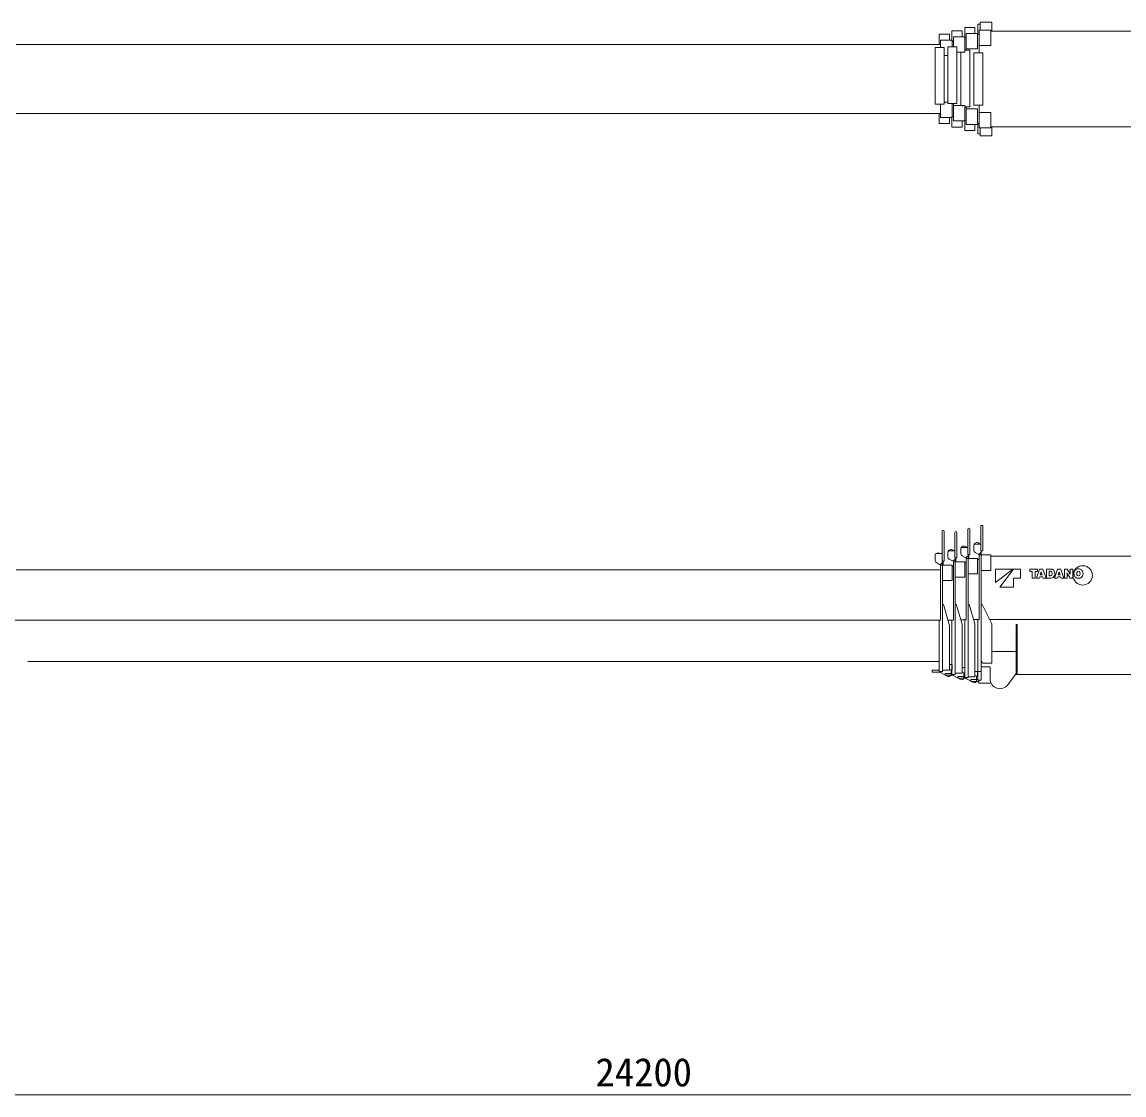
# Model space of a CAD drawing. Units: millimetres, scale not verified. Extents: x -45300 to 56953, y -84282 to 97824.
# Drawn here: x -33837 to -25304, y -51482 to -43172 of the extents above; entities that cross this region are included whole.
import ezdxf
from ezdxf.enums import TextEntityAlignment as Align

# ---------------------------------------------------------------- set-up
doc = ezdxf.new("R2010")
doc.units = ezdxf.units.MM
doc.header["$LTSCALE"] = 300
doc.header["$PDMODE"] = 32
doc.header["$PDSIZE"] = 150
doc.layers.add('0-0_0', color=7, linetype='Continuous', lineweight=18)
doc.styles.add('ＭＳ ゴシック', font='')
doc.styles.get('ＭＳ ゴシック').set_extended_font_data('MS Gothic')

# ---------------------------------------------------------------- blocks, each defined once
blk = doc.blocks.new('D17')
at = {"layer": '0-0_0'}
blk.add_line((-13713.7, -96521.5), (-37913.7, -96521.5), dxfattribs=at)
at = {"layer": '0-0_0', "style": 'ＭＳ ゴシック'}
blk.add_text('24200', height=219.9, dxfattribs=at).set_placement((-26188.7, -96521), align=Align.BOTTOM_LEFT)

msp = doc.modelspace()

# ---------------------------------------------------------------- linework, layer by layer
at = {"layer": '0-0_0'}
for p, q in [((-26417.2, -43171.6), (-26327.2, -43171.6)), ((-26417.2, -43172.2), (-26417.2, -43171.6)), ((-26417.2, -43172.2), (-26417.2, -43233.6)), ((-26557.2, -43239.6), (-26636.2, -43239.6)), ((-26636.2, -43320.1), (-26636.2, -43239.6)), ((-26557.2, -43286.6), (-26557.2, -43239.6)), ((-26537.2, -43293.6), (-26537.2, -43213.6)), ((-26537.2, -43213.6), (-26458.2, -43213.6)), ((-26526.2, -43260.1), (-26518.2, -43260.1)), ((-26526.2, -43389.6), (-26526.2, -43260.1)), ((-26518.2, -43260.1), (-26437.2, -43260.1)), ((-26458.2, -43213.6), (-26458.2, -43260.1)), ((-26437.2, -43260.1), (-26437.2, -43379.1)), ((-26436.2, -43187.6), (-26417.2, -43187.6)), ((-26436.2, -43267.6), (-26436.2, -43187.6)), ((-26425.2, -43233.6), (-26336.2, -43233.6)), ((-26425.2, -43409.1), (-26425.2, -43233.6)), ((-26336.2, -43233.6), (-26336.2, -43352.6)), ((-16771.2, -43241.6), (-26336.2, -43241.6)), ((-26724.2, -43345.1), (-33882.2, -43345.1)), ((-26735.2, -43266.1), (-26656.2, -43266.1)), ((-26735.2, -43345.1), (-26735.2, -43266.1)), ((-26724.2, -43312.6), (-26635.2, -43312.6)), ((-26724.2, -43368.1), (-26724.2, -43312.6)), ((-26656.2, -43312.6), (-26656.2, -43266.1)), ((-26625.2, -43320.1), (-26636.2, -43320.1)), ((-26635.2, -43312.6), (-26635.2, -43363.1)), ((-26625.2, -43286.6), (-26536.2, -43286.6)), ((-26625.2, -43363.1), (-26625.2, -43286.6)), ((-26536.2, -43286.6), (-26536.2, -43405.6)), ((-26526.2, -43293.6), (-26536.2, -43293.6)), ((-26425.2, -43267.6), (-26437.2, -43267.6)), ((-26767.2, -43368.1), (-26697.2, -43368.1)), ((-26767.2, -43368.1), (-26767.2, -43587.1)), ((-26697.2, -43807.1), (-26697.2, -43368.1)), ((-26697.2, -43431.6), (-26668.2, -43431.6)), ((-26668.2, -43363.1), (-26598.2, -43363.1)), ((-26668.2, -43363.1), (-26668.2, -43802.1)), ((-26598.2, -43802.1), (-26598.2, -43363.1)), ((-26568.2, -43818.6), (-26568.2, -43405.6)), ((-26536.2, -43389.6), (-26498.2, -43389.6)), ((-26526.2, -43379.1), (-26518.2, -43379.1)), ((-26518.2, -43379.1), (-26437.2, -43379.1)), ((-26498.2, -43828.6), (-26498.2, -43389.6)), ((-26467.2, -43801.1), (-26467.2, -43409.1)), ((-26467.2, -43409.1), (-26397.2, -43409.1)), ((-26425.2, -43352.6), (-26336.2, -43352.6)), ((-26397.2, -43816.1), (-26397.2, -43409.1)), ((-26767.2, -43587.1), (-26767.2, -43807.1)), ((-26767.2, -43807.1), (-26697.2, -43807.1)), ((-26724.2, -43807.1), (-26724.2, -43911.6)), ((-26697.2, -43792.6), (-26668.2, -43792.6)), ((-26668.2, -43802.1), (-26598.2, -43802.1)), ((-26635.2, -43802.1), (-26635.2, -43911.6)), ((-26625.2, -43818.6), (-26625.2, -43802.1)), ((-26625.2, -43818.6), (-26536.2, -43818.6)), ((-26553.4, -43828.6), (-26553.2, -43828.6)), ((-26498.2, -43828.6), (-26536.2, -43828.6)), ((-26526.2, -43964.1), (-26526.2, -43828.6)), ((-26526.2, -43845.1), (-26437.2, -43845.1)), ((-26467.2, -43801.1), (-26467.2, -43816.1)), ((-26467.2, -43816.1), (-26397.2, -43816.1)), ((-26437.2, -43964.1), (-26437.2, -43845.1)), ((-26425.2, -43990.6), (-26425.2, -43816.1)), ((-26724.2, -43879.1), (-33882.2, -43879.1)), ((-26735.2, -43879.1), (-26735.2, -43958.1)), ((-26724.2, -43911.6), (-26635.2, -43911.6)), ((-26656.2, -43911.6), (-26656.2, -43958.1)), ((-26636.2, -43904.1), (-26636.2, -43984.6)), ((-26625.2, -43904.1), (-26635.2, -43904.1)), ((-26557.2, -43984.6), (-26557.2, -43937.6)), ((-26537.2, -43930.6), (-26537.2, -44010.6)), ((-26526.2, -43930.6), (-26536.2, -43930.6)), ((-26425.2, -43871.6), (-26336.2, -43871.6)), ((-26336.2, -43871.6), (-26336.2, -43990.6)), ((-26558.3, -43984.6), (-26636.2, -43984.6)), ((-26558.3, -43984.6), (-26557.2, -43984.6)), ((-26537.2, -44010.6), (-26459.3, -44010.6)), ((-26526.2, -43964.1), (-26437.2, -43964.1)), ((-26459.3, -44010.6), (-26458.2, -44010.6)), ((-26458.2, -43964.1), (-26458.2, -44010.6)), ((-26425.2, -43956.6), (-26436.2, -43956.6)), ((-26436.2, -44037.6), (-26436.2, -43956.6)), ((-26425.2, -43990.6), (-26336.2, -43990.6)), ((-26417.2, -44052), (-26417.2, -43990.6)), ((-16771.2, -43982.6), (-26336.2, -43982.6)), ((-26436.2, -44037.6), (-26417.2, -44037.6)), ((-26417.2, -44052), (-26417.2, -44052.6)), ((-26417.2, -44052.6), (-26327.2, -44052.6)), ((-26514.2, -47295), (-26514.2, -47100)), ((-26498.2, -47295), (-26498.2, -47100)), ((-26413.2, -47073.5), (-26411.2, -47071.5)), ((-26413.2, -47268.5), (-26413.2, -47073.5)), ((-26397.2, -47268.5), (-26397.2, -47073.5)), ((-26713.2, -47348), (-26713.2, -47115)), ((-26697.2, -47348), (-26697.2, -47115)), ((-26614.2, -47321.5), (-26614.2, -47126.5)), ((-26598.2, -47321.5), (-26598.2, -47126.5)), ((-26658.2, -47268.5), (-26614.2, -47268.5)), ((-26568.2, -47252), (-26568.2, -47288.1)), ((-26558.2, -47242), (-26514.2, -47242)), ((-26467.2, -47225.5), (-26467.2, -47261.6)), ((-26457.2, -47215.5), (-26413.2, -47215.5)), ((-26397.2, -47268.5), (-26413.2, -47268.5)), ((-26410.2, -48269.4), (-26410.2, -47268.5)), ((-26767.2, -47298), (-26767.2, -47305)), ((-26767.2, -47305), (-26767.2, -47341.1)), ((-26757.2, -47288), (-26713.2, -47288)), ((-26697.2, -47348), (-26713.2, -47348)), ((-26710.2, -48201.4), (-26710.2, -47348)), ((-26704.2, -47379), (-26704.2, -47348)), ((-26668.2, -47278.5), (-26668.2, -47314.6)), ((-26657.7, -47332.2), (-26633.2, -47345.5)), ((-26625.2, -47803), (-26625.2, -47352.5)), ((-26625.2, -47352.5), (-26536.2, -47352.5)), ((-26598.2, -47321.5), (-26614.2, -47321.5)), ((-26611.2, -48225.4), (-26611.2, -47321.5)), ((-26605.2, -47352.5), (-26605.2, -47321.5)), ((-26557.7, -47305.7), (-26533.2, -47319)), ((-26536.2, -47471.5), (-26536.2, -47352.5)), ((-26533.2, -47319), (-26525.2, -47319)), ((-26526.2, -47326), (-26437.2, -47326)), ((-26526.2, -47801), (-26526.2, -47326)), ((-26525.2, -47319), (-26511.2, -47305)), ((-26498.2, -47295), (-26514.2, -47295)), ((-26505.2, -47326), (-26505.2, -47295)), ((-26456.7, -47279.2), (-26432.2, -47292.5)), ((-26437.2, -47335), (-26425.2, -47335)), ((-26432.2, -47292.5), (-26424.2, -47292.5)), ((-26425.2, -47799), (-26425.2, -47299.5)), ((-26425.2, -47299.5), (-26410.2, -47299.5)), ((-26424.2, -47292.5), (-26410.2, -47278.5)), ((-26410.2, -47299.5), (-26336.2, -47299.5)), ((-26336.2, -47308.5), (-17318.2, -47308.5)), ((-33882.2, -47415), (-26724.2, -47415)), ((-26756.7, -47358.7), (-26732.2, -47372)), ((-26724.2, -47805), (-26724.2, -47379)), ((-26724.2, -47379), (-26635.2, -47379)), ((-26635.2, -47388), (-26625.2, -47388)), ((-26536.2, -47361.5), (-26526.2, -47361.5)), ((-26410.2, -47418.5), (-26341.2, -47418.5)), ((-26265.2, -47548.5), (-26160.2, -47408.5)), ((-26160.2, -47408.5), (-26104.2, -47408.5)), ((-26104.2, -47408.5), (-26104.2, -47478.5)), ((-26034.2, -47427.5), (-26034.2, -47408.5)), ((-26014.6, -47427.5), (-26034.2, -47427.5)), ((-25992.5, -47427.5), (-25992.5, -47478.5)), ((-25957.1, -47408.5), (-25933.2, -47408.5)), ((-25946.7, -47436.7), (-25951.9, -47453.6)), ((-25944.9, -47431.1), (-25945.4, -47431.1)), ((-25938.4, -47453.6), (-25943.7, -47436.6)), ((-25933.2, -47408.5), (-25907.9, -47478.5)), ((-25904.2, -47408.5), (-25869.2, -47408.5)), ((-25883.4, -47425.8), (-25883.4, -47461)), ((-25874.3, -47425.8), (-25883.4, -47425.8)), ((-25818, -47408.5), (-25794.1, -47408.5)), ((-25807.6, -47436.7), (-25812.7, -47453.6)), ((-25805.8, -47431.1), (-25806.3, -47431.1)), ((-25799.3, -47453.6), (-25804.5, -47436.6)), ((-25794.1, -47408.5), (-25768.7, -47478.5)), ((-25765, -47408.5), (-25744.3, -47408.5)), ((-25744.9, -47439.9), (-25745.3, -47439.9)), ((-25744.3, -47408.5), (-25723.7, -47442.1)), ((-26611.2, -47471.5), (-26541.2, -47471.5)), ((-26541.2, -47471.5), (-26536.2, -47471.5)), ((-26511.2, -47445), (-26442.2, -47445)), ((-26160.2, -47478.5), (-26160.2, -47548.5)), ((-26104.2, -47478.5), (-26160.2, -47478.5)), ((-25956.4, -47468.3), (-25959.6, -47478.5)), ((-25951.9, -47453.6), (-25938.4, -47453.6)), ((-25883.4, -47461), (-25874.4, -47461)), ((-25817.3, -47468.3), (-25820.4, -47478.5)), ((-25812.7, -47453.6), (-25799.3, -47453.6)), ((-25745, -47445.1), (-25745, -47478.5)), ((-25720.8, -47447.2), (-25720.4, -47447.2)), ((-26265.2, -47548.5), (-26160.2, -47548.5)), ((-26702, -47684), (-26710.2, -47684)), ((-26702, -47684), (-26657.3, -47837.6)), ((-26502.5, -47682.6), (-26511.2, -47685)), ((-26502.5, -47682.6), (-26459.3, -47832.8)), ((-33914.1, -47805), (-26724.2, -47805)), ((-33652.2, -47805), (-33652.2, -47807)), ((-26735.2, -48201.4), (-26735.2, -47805)), ((-26667.2, -47803.5), (-26625.2, -47803.5)), ((-26656.2, -47845.4), (-26656.2, -47905.5)), ((-26636.2, -48225.4), (-26636.2, -47803.5)), ((-26578.4, -47798), (-26578.3, -47798)), ((-26576.8, -47803), (-26576.9, -47803)), ((-26568, -47801), (-26526.2, -47801)), ((-26557.2, -48215.4), (-26557.2, -47842.9)), ((-26537.2, -48249.5), (-26537.2, -47801)), ((-26469, -47799), (-26425.2, -47799)), ((-26436.2, -48269.3), (-26436.2, -47799)), ((-26357.4, -47793), (-26357.4, -47793)), ((-26355.4, -47797), (-26355.4, -47797)), ((-26354.4, -47799), (-26354.4, -47799)), ((-26344.4, -47799), (-17162.2, -47799)), ((-26327.2, -47899), (-26327.2, -47840.7)), ((-26138.2, -47839), (-26132.2, -47839)), ((-26138.2, -47948.1), (-26138.2, -47839)), ((-26132.2, -47948.1), (-26132.2, -47839)), ((-26656.2, -47905.5), (-26656.2, -48191.4)), ((-26327.2, -47899), (-26327.2, -48137.9)), ((-26138.2, -47948.1), (-26138.2, -47949.9)), ((-26138.2, -47949.9), (-26138.2, -48225)), ((-26132.2, -47948.1), (-26132.2, -47949.9)), ((-26132.2, -47949.9), (-26132.2, -48225)), ((-26735.2, -48124), (-33792.2, -48124)), ((-26327.2, -48047), (-26138.2, -48047)), ((-26788.2, -48192.5), (-26735.2, -48192.5)), ((-26735.2, -48201.4), (-26710.2, -48201.4)), ((-26726.2, -48201.4), (-26726.2, -48202.5)), ((-26720.9, -48211.4), (-26668.2, -48239.5)), ((-26710.2, -48191.4), (-26656.2, -48191.4)), ((-26636.2, -48147.5), (-26656.2, -48147.5)), ((-26656.2, -48186), (-26643.2, -48189.5)), ((-26635.2, -48189.5), (-26643.2, -48189.5)), ((-26643.2, -48224.5), (-26643.2, -48189.5)), ((-26635.2, -48189.5), (-26635.2, -48147.5)), ((-26537.2, -48171.5), (-26557.2, -48171.5)), ((-26557.2, -48210), (-26544.2, -48213.5)), ((-26536.2, -48213.5), (-26536.2, -48171.5)), ((-26458.2, -48201.5), (-26410.2, -48201.5)), ((-26437.2, -48237.5), (-26437.2, -48201.5)), ((-26410.2, -48167), (-26343.2, -48167)), ((-26400.2, -48137.9), (-26327.2, -48137.9)), ((-26341.2, -48258), (-26341.2, -48169)), ((-26684.2, -48230.5), (-26689.2, -48230.5)), ((-26674.5, -48230.5), (-26684.2, -48230.5)), ((-26669.4, -48216.5), (-26674.5, -48216.5)), ((-26669.4, -48230.5), (-26674.5, -48230.5)), ((-26640.4, -48216.5), (-26669.4, -48216.5)), ((-26636.2, -48216.5), (-26640.4, -48216.5)), ((-26636.2, -48225.4), (-26611.2, -48225.4)), ((-26627.2, -48225.4), (-26627.2, -48226.5)), ((-26621.9, -48235.4), (-26569.2, -48263.5)), ((-26611.2, -48215.4), (-26557.2, -48215.4)), ((-26590.2, -48240.5), (-26590.2, -48254.5)), ((-26585.2, -48240.5), (-26590.2, -48240.5)), ((-26585.2, -48254.5), (-26590.2, -48254.5)), ((-26575.5, -48240.5), (-26585.2, -48240.5)), ((-26575.5, -48254.5), (-26585.2, -48254.5)), ((-26570.4, -48240.5), (-26575.5, -48240.5)), ((-26570.4, -48254.5), (-26575.5, -48254.5)), ((-26541.4, -48240.5), (-26570.4, -48240.5)), ((-26541.4, -48254.5), (-26570.4, -48254.5)), ((-26536.2, -48213.5), (-26544.2, -48213.5)), ((-26544.2, -48248.5), (-26544.2, -48213.5)), ((-26537.2, -48240.5), (-26541.4, -48240.5)), ((-26527.3, -48254.5), (-26541.4, -48254.5)), ((-26528.2, -48249.5), (-26528.2, -48250.5)), ((-26522.9, -48259.4), (-26470.2, -48287.5)), ((-26491.2, -48265.5), (-26491.2, -48277.5)), ((-26476, -48263.5), (-26489.2, -48263.5)), ((-26489.2, -48279.5), (-26476, -48279.5)), ((-26458.2, -48234), (-26445.2, -48237.5)), ((-26445.2, -48272.5), (-26445.2, -48237.5)), ((-26437.2, -48237.5), (-26445.2, -48237.5)), ((-26436.2, -48269.3), (-26436.2, -48269.4)), ((-26436.2, -48269.4), (-26410.2, -48269.4)), ((-26428.2, -48289.5), (-26428.2, -48269.4)), ((-26333.5, -48291.5), (-26426.2, -48291.5)), ((-26138.2, -48218), (-26202.5, -48304.1)), ((-21430.6, -48225.5), (-26143.8, -48225.5)), ((-26138.2, -48219.5), (-26139.3, -48219.5)), ((-26132.2, -48225), (-26138.2, -48225))]:
    msp.add_line(p, q, dxfattribs=at)
for points in [[(-26327.2, -43241.6), (-26327.2, -43240.6), (-26327.2, -43171.6)], [(-26598.2, -43405.6), (-26541.2, -43405.6), (-26536.2, -43405.6)], [(-26625.2, -43818.6), (-26625.2, -43937.6), (-26536.2, -43937.6), (-26536.2, -43818.6)], [(-26735.2, -43958.1), (-26657.3, -43958.1), (-26656.2, -43958.1)], [(-26327.2, -43982.6), (-26327.2, -43983.6), (-26327.2, -44052.6)], [(-26397.2, -47073.5), (-26399.2, -47071.5), (-26411.2, -47071.5)], [(-26732.2, -47372), (-26724.2, -47372), (-26710.2, -47358)], [(-26633.2, -47345.5), (-26625.2, -47345.5), (-26611.2, -47331.5)], [(-26537.2, -48249.5), (-26511.2, -48249.5), (-26511.2, -47295)], [(-26442.2, -47445), (-26437.2, -47445), (-26437.2, -47326)], [(-26341.2, -47418.5), (-26336.2, -47418.5), (-26336.2, -47299.5)], [(-26710.2, -47498), (-26640.2, -47498), (-26635.2, -47498), (-26635.2, -47379)], [(-26034.2, -47408.5), (-25972.9, -47408.5), (-25972.9, -47427.5), (-25992.5, -47427.5)], [(-25992.5, -47478.5), (-26014.6, -47478.5), (-26014.6, -47427.5)], [(-25959.6, -47478.5), (-25982.4, -47478.5), (-25957.1, -47408.5)], [(-25870.9, -47478.5), (-25904.2, -47478.5), (-25904.2, -47408.5)], [(-25820.4, -47478.5), (-25843.3, -47478.5), (-25818, -47408.5)], [(-25745, -47478.5), (-25765, -47478.5), (-25765, -47408.5)], [(-25720.7, -47441.8), (-25720.7, -47408.5), (-25700.7, -47408.5), (-25700.7, -47478.5), (-25721.4, -47478.5), (-25742.1, -47444.9)], [(-25907.9, -47478.5), (-25930.7, -47478.5), (-25933.9, -47468.3), (-25956.4, -47468.3)], [(-25768.7, -47478.5), (-25791.6, -47478.5), (-25794.7, -47468.3), (-25817.3, -47468.3)], [(-26558.3, -47834.8), (-26602.5, -47681.5), (-26611.2, -47684)], [(-26330.2, -47827.9), (-26401.1, -47684), (-26410.2, -47688.5)], [(-26511.2, -48244.5), (-26458.2, -48244.5), (-26458.2, -47840.9)], [(-26400.2, -48137.9), (-26403.2, -48133.4), (-26410.2, -48119.4)], [(-26788.2, -48192.5), (-26788.2, -48206.5), (-26725.3, -48206.5)], [(-26674.5, -48216.5), (-26684.2, -48216.5), (-26689.2, -48216.5), (-26689.2, -48230.5)], [(-26626.3, -48230.5), (-26640.4, -48230.5), (-26669.4, -48230.5)], [(-26476, -48263.5), (-26471.4, -48263.5), (-26438.2, -48263.5), (-26436.2, -48263.5)], [(-26433.2, -48279.5), (-26438.2, -48279.5), (-26471.4, -48279.5), (-26476, -48279.5)]]:
    msp.add_lwpolyline(points, dxfattribs=at)
msp.add_lwpolyline([(-26163.7, -47408.5), (-26300.2, -47513.5), (-26300.2, -47408.5)], close=True, dxfattribs=at)
for centre, radius, start, end in [((-26506.2, -47100), 8, 0, 180), ((-26405.2, -47099.5), 8, 359.68155, 0.31845), ((-26705.2, -47115), 8, 0, 180), ((-26606.2, -47126.5), 8, 0, 180), ((-26658.2, -47278.5), 10, 90, 180), ((-26643.2, -47281.5), 25, 31.33222, 161.59731), ((-26558.2, -47252), 10, 90, 180), ((-26543.2, -47255), 25, 31.33222, 161.5973), ((-26457.2, -47225.5), 10, 90, 180), ((-26447.2, -47261.6), 20, 180, 241.50436), ((-26442.2, -47228.5), 25, 31.33222, 161.59731), ((-26757.2, -47298), 10, 90, 180), ((-26747.2, -47341.1), 20, 180, 241.50436), ((-26742.2, -47308), 25, 53.1301, 126.8699), ((-26648.2, -47314.6), 20, 180, 241.50436), ((-26548.2, -47288.1), 20, 180, 241.50436), ((-25981.7, -47425.8), 36.7, 342.70307, 351.73869), ((-25908.6, -47425.8), 36.7, 188.2614, 197.13307), ((-25874.3, -47438.1), 12.3, 22.21298, 90), ((-25869.2, -47436), 27.4, 23.9326, 90), ((-25887.6, -47443.5), 26.7, 340.27529, 22.21298), ((-25886.2, -47443.5), 46.1, 341.62604, 23.9326), ((-25842.6, -47425.8), 36.7, 342.64796, 351.73869), ((-25769.4, -47425.8), 36.7, 188.26019, 197.1319), ((-25790, -47445.1), 45, 0, 6.72981), ((-25682.7, -47408.5), 69.6, 206.72288, 211.4737), ((-25783, -47478.5), 69.6, 26.72291, 31.57817), ((-25675.7, -47442), 45, 179.77073, 186.72979), ((-25650, -47443.5), 42.2, 152.93839, 207.06185), ((-25660, -47438.4), 31, 107.26311, 152.93848), ((-25634.4, -47443.5), 35.5, 165.13235, 194.50819), ((-25656.7, -47449.2), 42.2, 72.73585, 107.26311), ((-25656.7, -47437.7), 12.4, 14.17623, 164.79947), ((-25679, -47443.5), 35.5, 345.13138, 14.5091), ((-25653.4, -47438.4), 31, 27.06152, 72.73585), ((-25663.4, -47443.5), 42.2, 332.93824, 27.06152), ((-25874.4, -47448.3), 12.7, 270, 340.27529), ((-25870.9, -47448.6), 29.9, 270, 341.62604), ((-25660, -47448.7), 31, 207.06177, 252.73699), ((-25656.7, -47437.9), 42.2, 252.73699, 287.26405), ((-25656.7, -47449.4), 12.4, 194.17358, 344.79677), ((-25653.4, -47448.7), 31, 287.26405, 332.93824), ((-26684.2, -47845.4), 28, 0, 16.25331), ((-26586.2, -47842.9), 29, 0, 16.09082), ((-26487.2, -47840.9), 29, 0, 16.04427), ((-26356.2, -47840.7), 29, 0, 26.25866), ((-26716.2, -48202.5), 10, 180, 241.87626), ((-26343.2, -48169), 2, 0, 90), ((-26660.2, -48224.5), 17, 241.87626, 0), ((-26617.2, -48226.5), 10, 180, 241.87626), ((-26561.2, -48248.5), 17, 241.87626, 0), ((-26518.2, -48250.5), 10, 180, 241.87626), ((-26489.2, -48265.5), 2, 90, 180), ((-26489.2, -48277.5), 2, 180, 270), ((-26462.2, -48272.5), 17, 241.87626, 0), ((-26433.2, -48284.5), 5, 0.13317, 90), ((-26426.2, -48289.5), 2, 180, 270), ((-26264.2, -48258), 77, 180, 323.23667)]:
    msp.add_arc(centre, radius, start, end, dxfattribs=at)
msp.add_point((-25623.6, -47457.6), dxfattribs=at)

# ---------------------------------------------------------------- block references
msp.add_blockref('D17', (-3208.5, 45039.7), dxfattribs=at)

doc.saveas('drawing.dxf')
